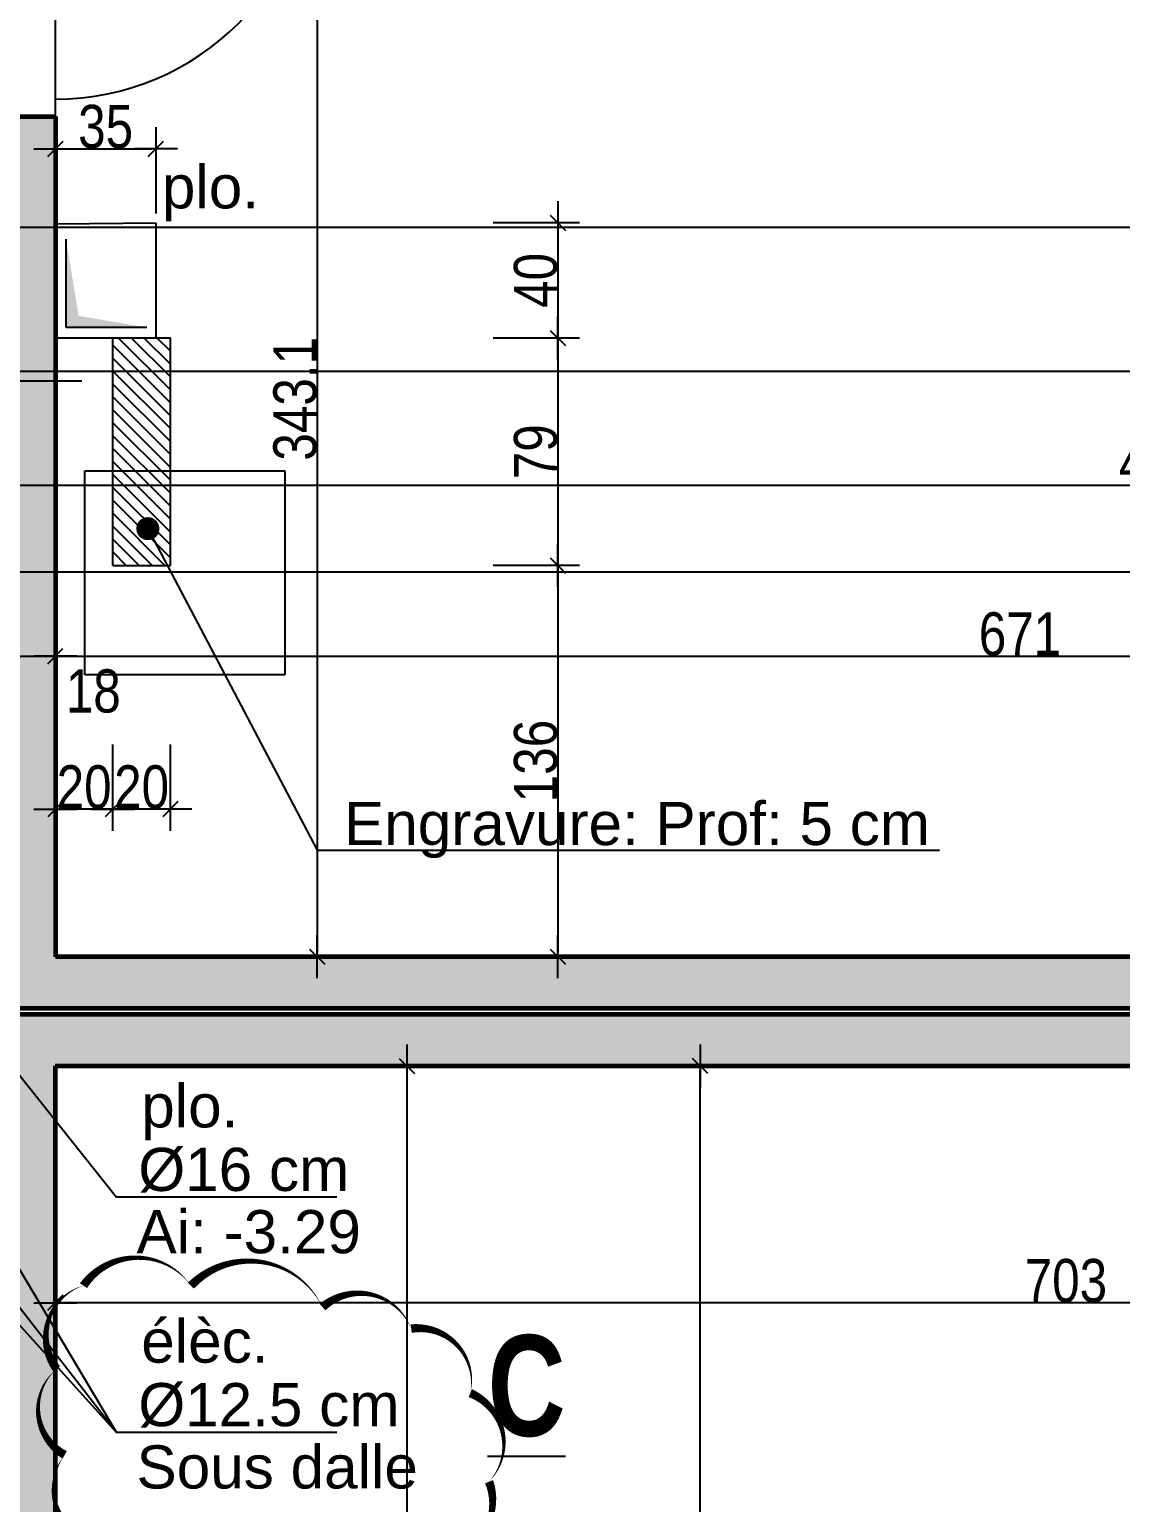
# Model space of a CAD drawing. Header units: millimetres. Extents: x -1921 to 5237, y 0 to 8595.
# Drawn here: x 1159 to 1538, y 4456 to 4968 of the extents above; entities that cross this region are included whole.
import ezdxf
from ezdxf.enums import TextEntityAlignment as Align

# ---------------------------------------------------------------- set-up
doc = ezdxf.new("R2010")
doc.units = ezdxf.units.MM
doc.linetypes.add('CACHEX2', pattern=[19.05, 12.7, -6.35])
for name, color, linetype in [('01_Cad_2', 5, 'Continuous'), ('01_cote_gen', 4, 'Continuous'), ('01_linteaux', 2, 'Continuous'), ('01_murs_sup', 2, 'CACHEX2'), ('01_poch_murs', 253, 'Continuous'), ('01_resv', 32, 'Continuous'), ('01_texte', 230, 'Continuous'), ('AA_COTES', 2, 'Continuous')]:
    doc.layers.add(name, color=color, linetype=linetype)
doc.layers.add('01_murs_coup', color=5, linetype='Continuous', lineweight=60)
doc.styles.add('ARIAL', font='arial.ttf')
doc.styles.add('impact', font='impact.ttf')
doc.styles.add('STYLE2', font='ARIALN.TTF')
doc.dimstyles.new('JB50', dxfattribs={"dimscale": 0.1, "dimtxt": 150, "dimasz": 15, "dimexe": 0.1, "dimexo": 0.1, "dimgap": 0.09, "dimtad": 1, "dimdec": 1, "dimdsep": 46, "dimtxsty": 'STYLE2', "dimblk1": 'BOND_G', "dimblk2": 'BOND_D', "dimsah": 1, "dimcen": 1.5, "dimdle": 0.01, "dimse1": 1, "dimse2": 1, "dimclrd": 4, "dimclre": 2, "dimclrt": 6, "dimazin": 2, "dimtfac": 2.333333, "dimtdec": 1, "dimtix": 1, "dimtmove": 2, "dimatfit": 3, "dimldrblk": 'BOND_G', "dimfxl": 1, "dimtolj": 1, "dimtzin": 0, "dimarcsym": 0})

# ---------------------------------------------------------------- blocks, each defined once
blk = doc.blocks.new('BOND_G')
at = {"layer": 'AA_COTES', "color": 0}
for p, q in [((0, -5), (0, 15)), ((5, 0), (-5, 0)), ((1.77, 1.77), (-1.77, -1.77))]:
    blk.add_line(p, q, dxfattribs=at)
blk = doc.blocks.new('BOND_D')
at = {"layer": 'AA_COTES', "color": 0}
for p, q in [((0, 5), (0, -15)), ((5, 0), (-5, 0)), ((-1.77, -1.77), (1.77, 1.77))]:
    blk.add_line(p, q, dxfattribs=at)
blk = doc.blocks.new('*D101')
at = {"layer": '01_cote_gen', "color": 4, "lineweight": -2, "transparency": 16777216}
blk.add_line((1151.41, 4750.28), (1166.4, 4750.28), dxfattribs=at)
at = {"layer": 'DEFPOINTS', "color": 0}
for p in [(1167.9, 4750.28), (1149.91, 4735.29), (1167.9, 4735.29)]:
    blk.add_point(p, dxfattribs=at)
at = {"layer": '01_cote_gen', "color": 4, "lineweight": -2, "transparency": 16777216, "xscale": 1.5, "yscale": 1.5, "zscale": 1.5, "rotation": 180}
blk.add_blockref('BOND_G', (1149.91, 4750.28), dxfattribs=at)
at = {"layer": '01_cote_gen', "color": 4, "lineweight": -2, "transparency": 16777216, "xscale": 1.5, "yscale": 1.5, "zscale": 1.5}
blk.add_blockref('BOND_D', (1167.9, 4750.28), dxfattribs=at)
at = {"layer": '01_cote_gen', "color": 6, "transparency": 16777216, "insert": (1181.1, 4738.11), "char_height": 15, "attachment_point": 5, "style": 'STYLE2'}
blk.add_mtext('\\A1;18', dxfattribs=at)
blk = doc.blocks.new('*D102')
at = {"layer": '01_cote_gen', "color": 4, "lineweight": -2, "transparency": 16777216}
blk.add_line((322.42, 4779.58), (1853.42, 4779.58), dxfattribs=at)
at = {"layer": 'DEFPOINTS', "color": 0}
for p in [(320.92, 4807.28), (1854.92, 4791.61), (1854.92, 4779.58)]:
    blk.add_point(p, dxfattribs=at)
at = {"layer": '01_cote_gen', "color": 4, "lineweight": -2, "transparency": 16777216, "xscale": 1.5, "yscale": 1.5, "zscale": 1.5, "rotation": 180}
blk.add_blockref('BOND_G', (320.92, 4779.58), dxfattribs=at)
at = {"layer": '01_cote_gen', "color": 4, "lineweight": -2, "transparency": 16777216, "xscale": 1.5, "yscale": 1.5, "zscale": 1.5}
blk.add_blockref('BOND_D', (1854.92, 4779.58), dxfattribs=at)
at = {"layer": '01_cote_gen', "color": 6, "transparency": 16777216, "insert": (1087.83, 4787.25), "char_height": 15, "attachment_point": 5, "style": 'STYLE2'}
blk.add_mtext('\\A1;1534', dxfattribs=at)
blk = doc.blocks.new('*D127')
at = {"layer": '01_cote_gen', "color": 4, "lineweight": -2, "transparency": 16777216}
blk.add_line((1169.4, 4750.28), (1837.42, 4750.28), dxfattribs=at)
at = {"layer": 'DEFPOINTS', "color": 0}
for p in [(1838.92, 4750.28), (1167.9, 4727.78), (1838.92, 4727.78)]:
    blk.add_point(p, dxfattribs=at)
at = {"layer": '01_cote_gen', "color": 4, "lineweight": -2, "transparency": 16777216, "xscale": 1.5, "yscale": 1.5, "zscale": 1.5, "rotation": 180}
blk.add_blockref('BOND_G', (1167.9, 4750.28), dxfattribs=at)
at = {"layer": '01_cote_gen', "color": 4, "lineweight": -2, "transparency": 16777216, "xscale": 1.5, "yscale": 1.5, "zscale": 1.5}
blk.add_blockref('BOND_D', (1838.92, 4750.28), dxfattribs=at)
at = {"layer": '01_cote_gen', "color": 6, "transparency": 16777216, "insert": (1503.41, 4757.95), "char_height": 15, "attachment_point": 5, "style": 'STYLE2'}
blk.add_mtext('\\A1;671', dxfattribs=at)
blk = doc.blocks.new('*D163')
at = {"layer": '01_cote_gen', "color": 4, "lineweight": -2, "transparency": 16777216}
blk.add_line((-603.58, 4809.69), (3717.38, 4809.69), dxfattribs=at)
at = {"layer": 'DEFPOINTS', "color": 0}
for p in [(3718.88, 4809.69), (-605.08, 4787.08), (3718.88, 4787.08)]:
    blk.add_point(p, dxfattribs=at)
at = {"layer": '01_cote_gen', "color": 4, "lineweight": -2, "transparency": 16777216, "xscale": 1.5, "yscale": 1.5, "zscale": 1.5, "rotation": 180}
blk.add_blockref('BOND_G', (-605.08, 4809.69), dxfattribs=at)
at = {"layer": '01_cote_gen', "color": 4, "lineweight": -2, "transparency": 16777216, "xscale": 1.5, "yscale": 1.5, "zscale": 1.5}
blk.add_blockref('BOND_D', (3718.88, 4809.69), dxfattribs=at)
at = {"layer": '01_cote_gen', "color": 6, "transparency": 16777216, "insert": (1556.9, 4817.36), "char_height": 15, "attachment_point": 5, "style": 'STYLE2'}
blk.add_mtext('\\A1;4324', dxfattribs=at)
blk = doc.blocks.new('*D317')
at = {"layer": '01_cote_gen', "color": 4, "lineweight": -2, "transparency": 16777216}
blk.add_line((1290.18, 4606.35), (1290.18, 3697.36), dxfattribs=at)
at = {"layer": 'DEFPOINTS', "color": 0}
for p in [(1237.33, 4607.85), (1167.89, 3695.86), (1290.18, 3695.86)]:
    blk.add_point(p, dxfattribs=at)
at = {"layer": '01_cote_gen', "color": 4, "lineweight": -2, "transparency": 16777216, "xscale": 1.5, "yscale": 1.5, "zscale": 1.5}
for name, p, rotation in [('BOND_G', (1290.18, 4607.85), 90), ('BOND_D', (1290.18, 3695.86), 270)]:
    blk.add_blockref(name, p, dxfattribs=dict(at, rotation=rotation))
at = {"layer": '01_cote_gen', "color": 6, "transparency": 16777216, "insert": (1282.51, 4151.85), "char_height": 15, "attachment_point": 5, "rotation": 90, "style": 'STYLE2'}
blk.add_mtext('\\A1;912', dxfattribs=at)
blk = doc.blocks.new('*D338')
at = {"layer": '01_cote_gen', "color": 4, "lineweight": -2, "transparency": 16777216}
blk.add_line((1392.19, 3991.34), (1392.19, 4606.35), dxfattribs=at)
at = {"layer": 'DEFPOINTS', "color": 0}
for p in [(1392.19, 4607.85), (1507.25, 4607.85), (1537.89, 3989.84)]:
    blk.add_point(p, dxfattribs=at)
at = {"layer": '01_cote_gen', "color": 4, "lineweight": -2, "transparency": 16777216, "xscale": 1.5, "yscale": 1.5, "zscale": 1.5}
for name, p, rotation in [('BOND_D', (1392.19, 4607.85), 90), ('BOND_G', (1392.19, 3989.84), 270)]:
    blk.add_blockref(name, p, dxfattribs=dict(at, rotation=rotation))
at = {"layer": '01_cote_gen', "color": 6, "transparency": 16777216, "insert": (1384.52, 4298.85), "char_height": 15, "attachment_point": 5, "rotation": 90, "style": 'STYLE2'}
blk.add_mtext('\\A1;618', dxfattribs=at)
blk = doc.blocks.new('*D421')
at = {"layer": '01_cote_gen', "color": 4, "lineweight": -2, "transparency": 16777216}
blk.add_line((1259, 4987.41), (1259, 4647.35), dxfattribs=at)
at = {"layer": 'DEFPOINTS', "color": 0}
for p in [(1251.5, 4988.91), (1251.5, 4645.85), (1259, 4645.85)]:
    blk.add_point(p, dxfattribs=at)
at = {"layer": '01_cote_gen', "color": 4, "lineweight": -2, "transparency": 16777216, "xscale": 1.5, "yscale": 1.5, "zscale": 1.5}
for name, p, rotation in [('BOND_G', (1259, 4988.91), 90), ('BOND_D', (1259, 4645.85), 270)]:
    blk.add_blockref(name, p, dxfattribs=dict(at, rotation=rotation))
at = {"layer": '01_cote_gen', "color": 6, "transparency": 16777216, "insert": (1251.33, 4839.77), "char_height": 15, "attachment_point": 5, "rotation": 90, "style": 'STYLE2'}
blk.add_mtext('\\A1;343.1', dxfattribs=at)
blk = doc.blocks.new('*D718')
at = {"layer": '01_cote_gen', "color": 4, "lineweight": -2, "transparency": 16777216}
blk.add_line((1206.41, 4697.1), (1189.41, 4697.1), dxfattribs=at)
at = {"layer": 'DEFPOINTS', "color": 0}
for p in [(1187.91, 4781.86), (1207.91, 4781.86), (1187.91, 4697.1)]:
    blk.add_point(p, dxfattribs=at)
at = {"layer": '01_cote_gen', "color": 4, "lineweight": -2, "transparency": 16777216, "xscale": 1.5, "yscale": 1.5, "zscale": 1.5, "rotation": 180}
blk.add_blockref('BOND_D', (1187.91, 4697.1), dxfattribs=at)
at = {"layer": '01_cote_gen', "color": 4, "lineweight": -2, "transparency": 16777216, "xscale": 1.5, "yscale": 1.5, "zscale": 1.5}
blk.add_blockref('BOND_G', (1207.91, 4697.1), dxfattribs=at)
at = {"layer": '01_cote_gen', "color": 6, "transparency": 16777216, "insert": (1197.91, 4704.77), "char_height": 15, "attachment_point": 5, "style": 'STYLE2'}
blk.add_mtext('\\A1;20', dxfattribs=at)
blk = doc.blocks.new('*D719')
at = {"layer": '01_cote_gen', "color": 4, "lineweight": -2, "transparency": 16777216}
blk.add_line((1186.41, 4697.1), (1169.42, 4697.1), dxfattribs=at)
at = {"layer": 'DEFPOINTS', "color": 0}
for p in [(1167.92, 4791.88), (1187.91, 4788.46), (1167.92, 4697.1)]:
    blk.add_point(p, dxfattribs=at)
at = {"layer": '01_cote_gen', "color": 4, "lineweight": -2, "transparency": 16777216, "xscale": 1.5, "yscale": 1.5, "zscale": 1.5, "rotation": 180}
blk.add_blockref('BOND_D', (1167.92, 4697.1), dxfattribs=at)
at = {"layer": '01_cote_gen', "color": 4, "lineweight": -2, "transparency": 16777216, "xscale": 1.5, "yscale": 1.5, "zscale": 1.5}
blk.add_blockref('BOND_G', (1187.91, 4697.1), dxfattribs=at)
at = {"layer": '01_cote_gen', "color": 6, "transparency": 16777216, "insert": (1177.92, 4704.77), "char_height": 15, "attachment_point": 5, "style": 'STYLE2'}
blk.add_mtext('\\A1;20', dxfattribs=at)
blk = doc.blocks.new('*D720')
at = {"layer": '01_cote_gen', "color": 4, "lineweight": -2, "transparency": 16777216}
blk.add_line((1342.67, 4859.39), (1342.67, 4783.36), dxfattribs=at)
at = {"layer": 'DEFPOINTS', "color": 0}
for p in [(1207.91, 4860.89), (1207.91, 4781.86), (1342.67, 4781.86)]:
    blk.add_point(p, dxfattribs=at)
at = {"layer": '01_cote_gen', "color": 4, "lineweight": -2, "transparency": 16777216, "xscale": 1.5, "yscale": 1.5, "zscale": 1.5}
for name, p, rotation in [('BOND_G', (1342.67, 4860.89), 90), ('BOND_D', (1342.67, 4781.86), 270)]:
    blk.add_blockref(name, p, dxfattribs=dict(at, rotation=rotation))
at = {"layer": '01_cote_gen', "color": 6, "transparency": 16777216, "insert": (1335, 4821.37), "char_height": 15, "attachment_point": 5, "rotation": 90, "style": 'STYLE2'}
blk.add_mtext('\\A1;79', dxfattribs=at)
blk = doc.blocks.new('*D721')
at = {"layer": '01_cote_gen', "color": 4, "lineweight": -2, "transparency": 16777216}
blk.add_line((1342.67, 4780.36), (1342.67, 4647.35), dxfattribs=at)
at = {"layer": 'DEFPOINTS', "color": 0}
for p in [(1329.66, 4781.86), (1336.63, 4645.85), (1342.67, 4645.85)]:
    blk.add_point(p, dxfattribs=at)
at = {"layer": '01_cote_gen', "color": 4, "lineweight": -2, "transparency": 16777216, "xscale": 1.5, "yscale": 1.5, "zscale": 1.5}
for name, p, rotation in [('BOND_G', (1342.67, 4781.86), 90), ('BOND_D', (1342.67, 4645.85), 270)]:
    blk.add_blockref(name, p, dxfattribs=dict(at, rotation=rotation))
at = {"layer": '01_cote_gen', "color": 6, "transparency": 16777216, "insert": (1335, 4713.85), "char_height": 15, "attachment_point": 5, "rotation": 90, "style": 'STYLE2'}
blk.add_mtext('\\A1;136', dxfattribs=at)
blk = doc.blocks.new('*D722')
at = {"layer": '01_cote_gen', "color": 4, "lineweight": -2, "transparency": 16777216}
blk.add_line((1342.67, 4899.43), (1342.67, 4862.39), dxfattribs=at)
at = {"layer": 'DEFPOINTS', "color": 0}
for p in [(1202.89, 4900.93), (1207.91, 4860.89), (1342.67, 4860.89)]:
    blk.add_point(p, dxfattribs=at)
at = {"layer": '01_cote_gen', "color": 4, "lineweight": -2, "transparency": 16777216, "xscale": 1.5, "yscale": 1.5, "zscale": 1.5}
for name, p, rotation in [('BOND_G', (1342.67, 4900.93), 90), ('BOND_D', (1342.67, 4860.89), 270)]:
    blk.add_blockref(name, p, dxfattribs=dict(at, rotation=rotation))
at = {"layer": '01_cote_gen', "color": 6, "transparency": 16777216, "insert": (1335, 4880.91), "char_height": 15, "attachment_point": 5, "rotation": 90, "style": 'STYLE2'}
blk.add_mtext('\\A1;40', dxfattribs=at)
blk = doc.blocks.new('*D723')
at = {"layer": '01_cote_gen', "color": 4, "lineweight": -2, "transparency": 16777216}
blk.add_line((1169.42, 4926.66), (1201.39, 4926.66), dxfattribs=at)
at = {"layer": 'DEFPOINTS', "color": 0}
for p in [(1202.89, 4926.66), (1167.92, 4921.5), (1202.89, 4900.93)]:
    blk.add_point(p, dxfattribs=at)
at = {"layer": '01_cote_gen', "color": 4, "lineweight": -2, "transparency": 16777216, "xscale": 1.5, "yscale": 1.5, "zscale": 1.5, "rotation": 180}
blk.add_blockref('BOND_G', (1167.92, 4926.66), dxfattribs=at)
at = {"layer": '01_cote_gen', "color": 4, "lineweight": -2, "transparency": 16777216, "xscale": 1.5, "yscale": 1.5, "zscale": 1.5}
blk.add_blockref('BOND_D', (1202.89, 4926.66), dxfattribs=at)
at = {"layer": '01_cote_gen', "color": 6, "transparency": 16777216, "insert": (1185.4, 4934.33), "char_height": 15, "attachment_point": 5, "style": 'STYLE2'}
blk.add_mtext('\\A1;35', dxfattribs=at)
blk = doc.blocks.new('*D730')
at = {"layer": '01_cote_gen', "color": 4, "lineweight": -2, "transparency": 16777216}
blk.add_line((1869.37, 4525.49), (1169.39, 4525.49), dxfattribs=at)
at = {"layer": 'DEFPOINTS', "color": 0}
for p in [(1870.87, 4582.87), (1167.89, 4526.77), (1167.89, 4525.49)]:
    blk.add_point(p, dxfattribs=at)
at = {"layer": '01_cote_gen', "color": 4, "lineweight": -2, "transparency": 16777216, "xscale": 1.5, "yscale": 1.5, "zscale": 1.5, "rotation": 180}
blk.add_blockref('BOND_D', (1167.89, 4525.49), dxfattribs=at)
at = {"layer": '01_cote_gen', "color": 4, "lineweight": -2, "transparency": 16777216, "xscale": 1.5, "yscale": 1.5, "zscale": 1.5}
blk.add_blockref('BOND_G', (1870.87, 4525.49), dxfattribs=at)
at = {"layer": '01_cote_gen', "color": 6, "transparency": 16777216, "insert": (1519.38, 4533.16), "char_height": 15, "attachment_point": 5, "style": 'STYLE2'}
blk.add_mtext('\\A1;703', dxfattribs=at)
blk = doc.blocks.new('*D778')
at = {"layer": '01_cote_gen', "color": 4, "lineweight": -2, "transparency": 16777216}
for p, q in [((1261.38, 5991.94), (1259.88, 5991.94)), ((1277.88, 5991.94), (1262.88, 5991.94)), ((1279.38, 5991.94), (1280.88, 5991.94))]:
    blk.add_line(p, q, dxfattribs=at)
at = {"layer": 'DEFPOINTS', "color": 0}
for p in [(1262.88, 5991.94), (1262.88, 5984.44), (1277.88, 0)]:
    blk.add_point(p, dxfattribs=at)
at = {"layer": '01_cote_gen', "color": 4, "lineweight": -2, "transparency": 16777216, "xscale": 1.5, "yscale": 1.5, "zscale": 1.5}
blk.add_blockref('BOND_D', (1262.88, 5991.94), dxfattribs=at)
at = {"layer": '01_cote_gen', "color": 4, "lineweight": -2, "transparency": 16777216, "xscale": 1.5, "yscale": 1.5, "zscale": 1.5, "rotation": 180}
blk.add_blockref('BOND_G', (1277.88, 5991.94), dxfattribs=at)
at = {"layer": '01_cote_gen', "color": 6, "transparency": 16777216, "insert": (1270.38, 5999.61), "char_height": 15, "attachment_point": 5, "style": 'STYLE2'}
blk.add_mtext('\\A1;15', dxfattribs=at)

msp = doc.modelspace()

# ---------------------------------------------------------------- hatches: boundary and pattern name
at = {"layer": '01_murs_sup', "ltscale": 2}
h = msp.add_hatch(dxfattribs=at)
h.set_pattern_fill('DASH', color=256, scale=2.5, angle=135)
h.set_pattern_definition([(135, (-32158.9156, 27422.237), (-11.2253202, 9e-16), [7.9375, -7.9375])])
h.paths.add_polyline_path([(336.92, 6007.92), (364.92, 6007.92), (364.92, 6023.92), (320.92, 6023.92), (320.92, 5895.92), (336.92, 5895.92)])
h.paths.add_polyline_path([(336.92, 5798.92), (320.92, 5798.92), (320.92, 5457.91), (548.92, 5457.91), (548.92, 5437.91), (564.92, 5437.91), (564.92, 5457.91), (1007.96, 5457.91), (1007.93, 5004.84), (1025.92, 5004.84), (1025.92, 5726.91), (1007.92, 5726.91), (1007.92, 5475.91), (336.92, 5475.91)])
h.paths.add_polyline_path([(1167.92, 5638.9), (1149.92, 5638.9), (1149.92, 5372.9), (1184.92, 5372.9), (1184.92, 5196.9), (1149.92, 5196.91), (1149.92, 5039.91), (1167.92, 5039.91), (1167.92, 5178.91), (1202.92, 5178.91), (1202.92, 5372.9), (1838.92, 5372.9), (1838.92, 5346.91), (1854.92, 5346.91), (1854.92, 5968.91), (2074.92, 5968.91), (2074.92, 5988.91), (1854.92, 5988.91), (1854.92, 5990.91), (1838.92, 5990.91), (1838.92, 5390.9), (1167.92, 5390.9)])
h.paths.add_polyline_path([(1167.92, 4937.91), (1149.92, 4937.91), (1149.92, 4645.92), (1142.92, 4645.92), (1142.92, 4627.85), (1854.92, 4627.85), (1854.92, 5061.91), (2074.92, 5061.91), (2074.92, 5081.91), (1854.92, 5081.91), (1854.92, 5164.91), (1838.92, 5164.91), (1838.92, 4645.85), (1167.92, 4645.85)])
h.paths.add_polyline_path([(1040.92, 4645.85), (990.92, 4645.92), (990.92, 4878.92), (1025.92, 4878.92), (1025.92, 4902.84), (1007.92, 4902.84), (1007.92, 4894.92), (972.92, 4894.92), (972.92, 4645.92), (821.92, 4645.85), (821.92, 4627.85), (1040.92, 4627.85)])
h.paths.add_polyline_path([(819.9, 4645.85), (336.92, 4645.92), (336.92, 4963.91), (320.92, 4963.91), (320.92, 4627.92), (819.9, 4627.85)])
h.paths.add_polyline_path([(336.92, 5172.91), (364.92, 5172.91), (364.92, 5188.91), (320.92, 5188.91), (320.92, 5060.91), (336.92, 5060.91)], flags=17)
h.paths.add_polyline_path([(564.92, 5340.91), (548.92, 5340.91), (548.92, 5188.91), (461.92, 5188.91), (461.92, 5172.91), (564.92, 5172.91)], flags=17)
h = msp.add_hatch(dxfattribs=at)
h.set_pattern_fill('DASH', color=256, scale=2.5, angle=135)
h.set_pattern_definition([(135, (-40566.9674, 43643.463), (-11.2253202, 9e-16), [7.9375, -7.9375])])
h.paths.add_polyline_path([(839.92, 3859.87), (821.92, 3859.87), (821.92, 3638.87), (1022.92, 3638.87), (1022.92, 3695.86), (1042.51, 3695.86), (1042.51, 3713.86), (1022.92, 3713.86), (1022.92, 3940.86), (1004.92, 3940.86), (1004.92, 3656.87), (839.92, 3656.87)])
h.paths.add_polyline_path([(1167.89, 4607.85), (3528.89, 4607.85), (3528.89, 3695.84), (3548.89, 3695.84), (3548.89, 4607.85), (3548.89, 4625.85), (1149.91, 4625.85), (1149.91, 4067.85), (1004.92, 4067.85), (1004.92, 4042.85), (1022.92, 4042.85), (1022.92, 4049.85), (1149.91, 4049.85), (1149.91, 3713.86), (1142.92, 3713.86), (1142.92, 3695.86), (1167.89, 3695.86)])
h.paths.add_polyline_path([(3525.76, 4130.92), (3552.38, 4130.92), (3552.38, 4162.15), (3525.76, 4162.15)], flags=9)
h.paths.add_polyline_path([(2210.29, 4610.85), (2210.29, 4627.91), (2179.07, 4627.91), (2179.07, 4610.85)], flags=9)
h.paths.add_polyline_path([(1782.36, 4611.05), (1782.36, 4628.1), (1751.13, 4628.1), (1751.13, 4611.05)], flags=9)
at = {"layer": '01_poch_murs'}
h = msp.add_hatch(color=256, dxfattribs=at)
h.dxf.hatch_style = 1
h.paths.add_polyline_path([(819.9, 4645.85), (340.92, 4645.92), (340.92, 4849.27), (320.92, 4849.27), (320.92, 4627.92), (819.9, 4627.85)])
h.paths.add_polyline_path([(1167.92, 4849.27), (1149.92, 4849.27), (1149.92, 4645.92), (1142.92, 4645.92), (1142.92, 4627.85), (1854.93, 4627.85), (1854.92, 4793.89), (1838.92, 4793.89), (1838.92, 4645.85), (1839.4, 4645.66), (1839.4, 4645.85), (1167.92, 4645.85)])
h.paths.add_polyline_path([(1167.92, 4899.27), (1149.92, 4899.27), (1149.92, 4849.27), (1167.92, 4849.27)])
h.paths.add_polyline_path([(1167.92, 4937.91), (1149.92, 4937.91), (1149.92, 4899.27), (1167.92, 4899.27)])
h.paths.add_polyline_path([(1025.92, 4899.27), (1007.92, 4899.27), (1007.92, 4894.92), (972.92, 4894.92), (972.92, 4849.27), (990.92, 4849.27), (990.92, 4878.92), (1025.92, 4878.92)])
h.paths.add_polyline_path([(1025.92, 5726.91), (1007.92, 5726.91), (1007.92, 5475.91), (336.92, 5475.91), (336.92, 5559.91), (320.92, 5559.91), (320.92, 5433.92), (340.92, 5433.92), (340.92, 5457.91), (1007.96, 5457.91), (1007.92, 4899.27), (1025.92, 4899.27)])
h.paths.add_polyline_path([(849.92, 4627.85), (849.92, 4645.86), (951.92, 4645.91), (951.92, 4627.85), (1040.92, 4627.85), (1040.92, 4645.85), (990.92, 4645.92), (990.92, 4849.27), (972.92, 4849.27), (972.92, 4645.92), (819.9, 4645.85), (819.9, 4627.85)])
h = msp.add_hatch(color=256, dxfattribs=at)
h.dxf.hatch_style = 1
h.paths.add_polyline_path([(839.92, 4625.85), (821.92, 4625.85), (821.92, 4445.31), (839.92, 4445.31)])
h.paths.add_polyline_path([(839.92, 4395.31), (821.92, 4395.31), (821.92, 3973.88), (839.92, 3973.88)])
h.paths.add_polyline_path([(839.92, 4445.31), (821.92, 4445.31), (821.92, 4395.31), (839.92, 4395.31)])
h.paths.add_polyline_path([(1167.89, 4445.31), (1149.91, 4445.31), (1149.91, 4395.31), (1167.89, 4395.31)])
h.paths.add_polyline_path([(1167.89, 4607.85), (3528.89, 4607.85), (3528.89, 4445.31), (3548.89, 4445.31), (3548.89, 4607.85), (3698.88, 4607.85), (3698.88, 4445.31), (3718.88, 4445.31), (3718.88, 4625.85), (1149.91, 4625.85), (1149.91, 4445.31), (1167.89, 4445.31)])
h.paths.add_polyline_path([(1167.89, 4395.31), (1149.91, 4395.31), (1149.91, 4067.85), (1004.92, 4067.85), (1004.92, 4042.85), (1022.92, 4042.85), (1022.92, 4049.85), (1149.91, 4049.85), (1149.91, 3713.86), (1143.11, 3713.82), (1143.11, 3695.82), (1167.89, 3695.86)])
h.paths.add_polyline_path([(1022.92, 3940.86), (1004.92, 3940.86), (1004.92, 3656.87), (839.92, 3656.87), (839.92, 3859.87), (821.92, 3859.87), (821.92, 3638.87), (1022.92, 3638.87), (1022.92, 3695.86), (1042.51, 3695.86), (1042.51, 3713.86), (1022.92, 3713.86)])
at = {"layer": '01_resv'}
h = msp.add_hatch(dxfattribs=at)
h.set_pattern_fill('ANSI31', color=256, angle=90)
h.set_pattern_definition([(135, (-69162.4174, -113345.2594), (-2.24506403, -2.24506403), [])])
h.paths.add_polyline_path([(1187.91, 4814.86), (1187.91, 4781.86), (1207.91, 4781.86), (1207.91, 4814.86)])
h.paths.add_polyline_path([(1187.91, 4860.89), (1187.91, 4814.86), (1207.91, 4814.86), (1207.91, 4860.89), (1203.09, 4860.89)])

# ---------------------------------------------------------------- linework, layer by layer
at = {"layer": '01_Cad_2'}
msp.add_line((4018.68, 4899.27), (-1921.32, 4899.27), dxfattribs=at)
at = {"layer": '01_Cad_2', "color": 2}
msp.add_line((3968.68, 4849.27), (-1871.32, 4849.27), dxfattribs=at)
at = {"layer": '01_linteaux'}
msp.add_line((1167.92, 4937.91), (1167.92, 5039.91), dxfattribs=at)
msp.add_arc((1167.91, 5033.98), 90.07, 269.9911, 359.9506, dxfattribs=at)
at = {"layer": '01_murs_coup'}
for p, q in [((1149.92, 4937.91), (1167.92, 4937.91)), ((1167.92, 4937.91), (1167.92, 4645.85)), ((1838.92, 4645.85), (1167.92, 4645.85)), ((1854.93, 4627.85), (1142.92, 4627.85)), ((1149.91, 4625.85), (3718.88, 4625.85)), ((1167.89, 4607.85), (1167.89, 3695.86)), ((1167.89, 4607.85), (3528.89, 4607.85))]:
    msp.add_line(p, q, dxfattribs=at)
at = {"layer": '01_murs_sup', "ltscale": 2}
for p, q in [((1149.92, 4937.91), (1167.92, 4937.91)), ((1167.92, 4937.91), (1167.92, 4645.85)), ((1838.92, 4645.85), (1167.92, 4645.85)), ((1854.92, 4627.85), (1142.92, 4627.85))]:
    msp.add_line(p, q, dxfattribs=at)
at = {"layer": '01_resv'}
for p, q in [((1168.29, 4900.59), (1202.89, 4900.93)), ((1168.29, 4860.89), (1168.29, 4900.59)), ((1202.89, 4900.93), (1202.89, 4860.89)), ((1171.64, 4864.57), (1171.64, 4895.27)), ((1199.72, 4864.57), (1171.64, 4864.57)), ((1202.89, 4860.89), (1168.29, 4860.89)), ((1187.91, 4781.86), (1187.91, 4860.89)), ((1207.91, 4860.89), (1202.69, 4860.89)), ((1207.91, 4781.86), (1207.91, 4860.89)), ((1177.09, 4845.88), (1134.8, 4845.88)), ((1178.11, 4814.76), (1247.76, 4814.77)), ((1178.11, 4743.76), (1178.11, 4814.76)), ((1247.76, 4814.77), (1247.76, 4743.77)), ((1187.91, 4781.86), (1207.91, 4781.86)), ((1247.76, 4743.77), (1178.11, 4743.76))]:
    msp.add_line(p, q, dxfattribs=at)
for points in [[(1171.64, 4864.57), (1171.64, 4895.27), (1175.98, 4868.6)], [(1199.72, 4864.57), (1171.64, 4864.57), (1175.98, 4868.6)], [(1148.64, 4837.58), (1166.64, 4837.58), (1166.64, 4853.88), (1148.64, 4853.88)]]:
    msp.add_solid(points, dxfattribs=at)
at = {"layer": '01_texte'}
for p, q in [((1200.08, 4794.63), (1259, 4682.84)), ((1259, 4682.84), (1475.41, 4682.84)), ((1095.92, 4636.9), (1189.22, 4480.48)), ((1055.92, 4627.84), (1189.22, 4480.48)), ((1189.22, 4480.48), (1075.92, 4625.85)), ((1136.92, 4627.85), (1189.22, 4562.25)), ((1265.81, 4562.25), (1189.22, 4562.25)), ((1265.81, 4480.48), (1189.22, 4480.48))]:
    msp.add_line(p, q, dxfattribs=at)
at = {"layer": '01_texte', "const_width": 4}
msp.add_lwpolyline([(1198.08, 4794.63, 1), (1202.08, 4794.63, 1)], format="xyb", close=True, dxfattribs=at)
at = {"layer": '01_texte'}
msp.add_lwpolyline([(1301.01, 4437.19, 0, 3, 0.520567), (1318.76, 4463.34, 0, 3, 0.520567), (1318.76, 4463.34, 0, 3, 0.520567), (1312.23, 4494.15, 0, 3, 0.520567), (1312.23, 4494.15, 0, 3, 0.520567), (1291.67, 4516.56, 0, 3, 0.520567), (1291.67, 4516.56, 0, 3, 0.520567), (1260.84, 4524.03, 0, 3, 0.520567), (1260.84, 4524.03, 0, 3, 0.520567), (1215.06, 4531.5, 0, 3, 0.520567), (1177.69, 4531.5, 0, 3, 0.520567), (1177.69, 4531.5, 0, 3, 0.520567), (1168.35, 4502.55, 0, 3, 0.520567), (1168.35, 4502.55, 0, 3, 0.520567), (1171.15, 4472.67, 0, 3, 0.520567), (1171.15, 4472.67, 0, 3, 0.520567), (1180.49, 4442.79, 0, 3, 0.520567)], format="xyseb", dxfattribs=at)

# ---------------------------------------------------------------- texts
at = {"layer": '01_texte', "style": 'ARIAL'}
for s, p in [('plo.', (1204.97, 4905.95)), ('Engravure: Prof: 5 cm', (1268.34, 4684.64)), ('plo.', (1197.79, 4586.5)), ('%%C16 cm', (1196.78, 4564.41)), ('Ai: -3.29', (1196.15, 4542.76)), ('élèc.', (1197.79, 4504.73)), ('%%C12.5 cm', (1196.78, 4482.64)), ('Sous dalle', (1196.15, 4460.99))]:
    msp.add_text(s, height=15, dxfattribs=at).set_placement(p)
at = {"layer": '01_texte', "style": 'impact'}
msp.add_text('%%UC', height=35, dxfattribs=at).set_placement((1331.81, 4468.77), align=Align.BOTTOM_CENTER)

# ---------------------------------------------------------------- dimensions: what is measured, and where the dimension line sits
at = {"layer": '01_cote_gen'}
for base, p1, p2, picture, middle in [((1262.88, 5991.94), (1277.88, 0), (1262.88, 5984.44), '*D778', (1270.38, 5999.61)), ((1202.89, 4926.66), (1167.92, 4921.5), (1202.89, 4900.93), '*D723', (1185.4, 4934.33)), ((3718.88, 4809.69), (-605.08, 4787.08), (3718.88, 4787.08), '*D163', (1556.9, 4817.36)), ((1167.92, 4697.1), (1187.91, 4788.46), (1167.92, 4791.88), '*D719', (1177.92, 4704.77)), ((1187.91, 4697.1), (1207.91, 4781.86), (1187.91, 4781.86), '*D718', (1197.91, 4704.77)), ((1838.92, 4750.28), (1167.9, 4727.78), (1838.92, 4727.78), '*D127', (1503.41, 4757.95)), ((1167.89, 4525.49), (1870.87, 4582.87), (1167.89, 4526.77), '*D730', (1519.38, 4533.16))]:
    dim = msp.add_linear_dim(base=base, p1=p1, p2=p2, dimstyle='JB50', dxfattribs=at)
    dim.commit()
    dim.dimension.update_dxf_attribs({"geometry": picture, "text_midpoint": middle})
dim = msp.add_linear_dim(base=(1259, 4645.85), p1=(1251.5, 4988.91), p2=(1251.5, 4645.85), angle=90, dimstyle='JB50', dxfattribs=at)
dim.commit()
dim.dimension.update_dxf_attribs({"geometry": '*D421', "text_midpoint": (1251.33, 4839.77), "dimtype": 160})
for base, p1, p2, picture, middle in [((1342.67, 4860.89), (1202.89, 4900.93), (1207.91, 4860.89), '*D722', (1335, 4880.91)), ((1342.67, 4781.86), (1207.91, 4860.89), (1207.91, 4781.86), '*D720', (1335, 4821.37)), ((1342.67, 4645.85), (1329.66, 4781.86), (1336.63, 4645.85), '*D721', (1335, 4713.85)), ((1290.18, 3695.86), (1237.33, 4607.85), (1167.89, 3695.86), '*D317', (1282.51, 4151.85)), ((1392.19, 4607.85), (1537.89, 3989.84), (1507.25, 4607.85), '*D338', (1384.52, 4298.85))]:
    dim = msp.add_linear_dim(base=base, p1=p1, p2=p2, angle=90, dimstyle='JB50', dxfattribs=at)
    dim.commit()
    dim.dimension.update_dxf_attribs({"geometry": picture, "text_midpoint": middle})
for base, p1, p2, picture, middle in [((1854.92, 4779.58), (320.92, 4807.28), (1854.92, 4791.61), '*D102', (1087.83, 4787.25)), ((1167.9, 4750.28), (1149.91, 4735.29), (1167.9, 4735.29), '*D101', (1181.1, 4738.11))]:
    dim = msp.add_linear_dim(base=base, p1=p1, p2=p2, dimstyle='JB50', dxfattribs=at)
    dim.commit()
    dim.dimension.update_dxf_attribs({"geometry": picture, "text_midpoint": middle, "dimtype": 160})

doc.saveas('drawing.dxf')
